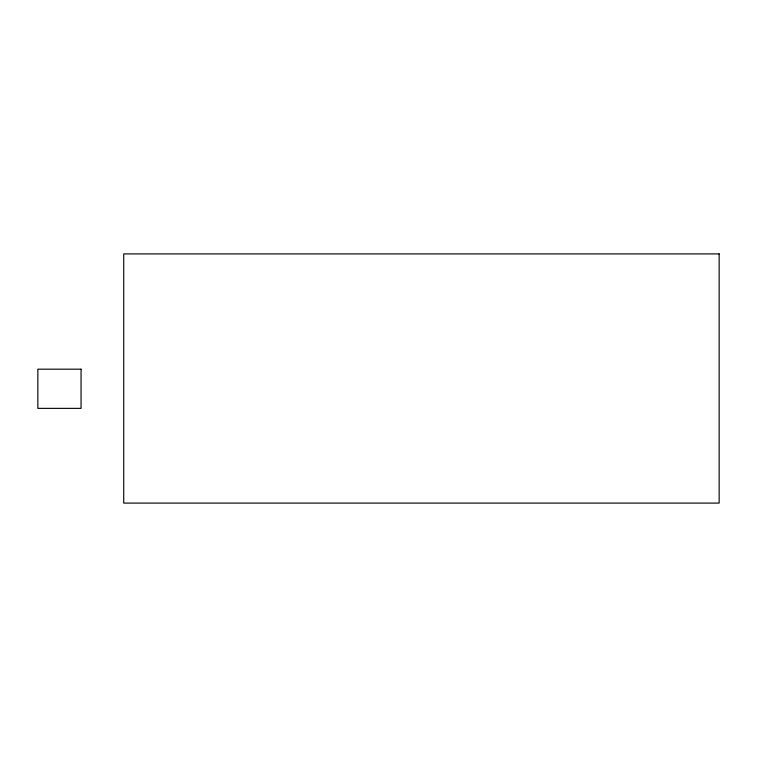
<?xml version="1.0" encoding="UTF-8"?>
<svg xmlns="http://www.w3.org/2000/svg" width="757" height="757" viewBox="0 0 757 757"><rect width="100%" height="100%" fill="white"/><g stroke="black" fill="none" stroke-linecap="round" stroke-linejoin="round"><path stroke-width="1.14" d="M719.15 253.907L123.732 253.907L123.732 503.093L719.15 503.093L719.15 253.907M81.056 369.189L37.85 369.189L37.85 408.364L81.056 408.364L81.056 369.189"/></g></svg>
